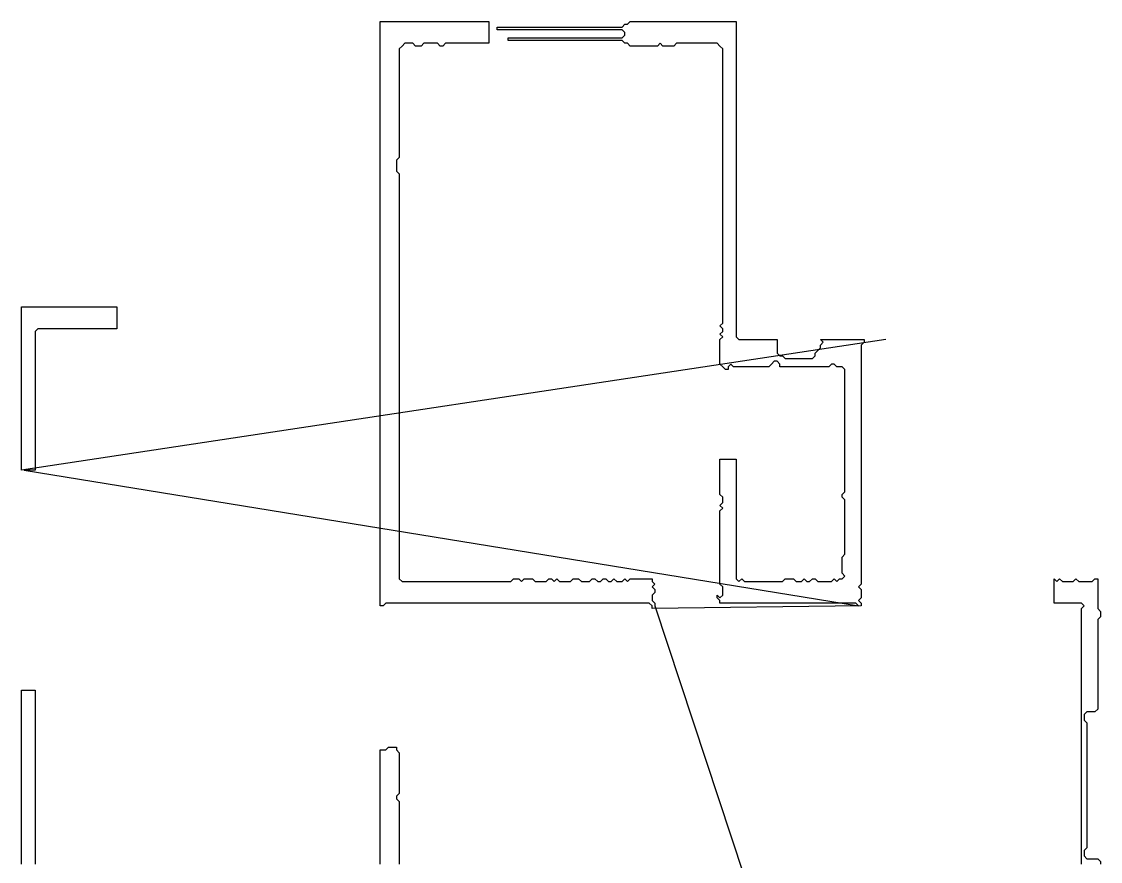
# Model space of a CAD drawing. Header units: metres. Extents: x 65 to 463, y 2 to 620.
# Drawn here: x 66 to 463, y 311 to 620 of the extents above; entities that cross this region are included whole.
import ezdxf

# ---------------------------------------------------------------- set-up
doc = ezdxf.new("R2010")
doc.units = ezdxf.units.M
doc.layers.add('IP-LAYER', color=7, linetype='Continuous')

msp = doc.modelspace()

# ---------------------------------------------------------------- linework, layer by layer
at = {"layer": 'IP-LAYER'}
for points in [[(384, 503), (66, 455), (66, 456), (66, 457), (66, 458), (66, 459), (66, 460), (66, 461), (66, 462), (66, 463), (66, 464), (66, 465), (66, 466), (66, 467), (66, 468), (66, 469), (66, 470), (66, 471), (66, 472), (66, 473), (66, 474), (66, 475), (66, 476), (66, 477), (66, 478), (66, 479), (66, 480), (66, 481), (66, 482), (66, 483), (66, 484), (66, 485), (66, 486), (66, 487), (66, 488), (66, 489), (66, 490), (66, 491), (66, 492), (66, 493), (66, 494), (66, 495), (66, 496), (66, 497), (66, 498), (66, 499), (66, 500), (66, 501), (66, 502), (66, 503), (66, 504), (66, 505), (66, 506), (66, 507), (66, 508), (66, 509), (66, 510), (66, 511), (66, 512), (66, 513), (66, 514), (66, 515), (67, 515), (68, 515), (69, 515), (70, 515), (71, 515), (72, 515), (73, 515), (74, 515), (75, 515), (76, 515), (77, 515), (78, 515), (79, 515), (80, 515), (81, 515), (82, 515), (83, 515), (84, 515), (85, 515), (86, 515), (87, 515), (88, 515), (89, 515), (90, 515), (91, 515), (92, 515), (93, 515), (94, 515), (95, 515), (96, 515), (97, 515), (98, 515), (99, 515), (100, 515), (101, 515), (101, 514), (101, 513), (101, 512), (101, 511), (101, 510), (101, 509), (101, 508), (101, 507), (100, 507), (99, 507), (98, 507), (97, 507), (96, 507), (95, 507), (94, 507), (93, 507), (92, 507), (91, 507), (90, 507), (89, 507), (88, 507), (87, 507), (86, 507), (85, 507), (84, 507), (83, 507), (82, 507), (81, 507), (80, 507), (79, 507), (78, 507), (77, 507), (76, 507), (75, 507), (74, 507), (73, 507), (72, 507), (71, 506), (71, 505), (71, 504), (71, 503), (71, 502), (71, 501), (71, 500), (71, 499), (71, 498), (71, 497), (71, 496), (71, 495), (71, 494), (71, 493), (71, 492), (71, 491), (71, 490), (71, 489), (71, 488), (71, 487), (71, 486), (71, 485), (71, 484), (71, 483), (71, 482), (71, 481), (71, 480), (71, 479), (71, 478), (71, 477), (71, 476), (71, 475), (71, 474), (71, 473), (71, 472), (71, 471), (71, 470), (71, 469), (71, 468), (71, 467), (71, 466), (71, 465), (71, 464), (71, 463), (71, 462), (71, 461), (71, 460), (71, 459), (71, 458), (71, 457), (71, 456), (71, 455), (70, 455), (69, 455), (68, 455), (67, 455), (374, 405), (373, 406), (372, 406), (371, 406), (370, 406), (369, 406), (368, 406), (367, 406), (366, 406), (365, 406), (364, 406), (363, 406), (362, 406), (361, 406), (360, 406), (359, 406), (358, 406), (357, 406), (356, 406), (355, 406), (354, 406), (353, 406), (352, 406), (351, 406), (350, 406), (349, 406), (348, 406), (347, 406), (346, 406), (345, 406), (344, 406), (343, 406), (342, 406), (341, 406), (340, 406), (339, 406), (338, 406), (337, 406), (336, 406), (335, 406), (334, 406), (333, 406), (332, 406), (331, 406), (330, 406), (329, 406), (328, 406), (327, 406), (326, 406), (325, 406), (324, 406), (323, 406), (323, 407), (322, 408), (322, 409), (323, 408), (324, 409), (324, 410), (324, 411), (324, 412), (323, 413), (323, 414), (323, 415), (323, 416), (323, 417), (323, 418), (323, 419), (323, 420), (323, 421), (323, 422), (323, 423), (323, 424), (323, 425), (323, 426), (323, 427), (323, 428), (323, 429), (323, 430), (323, 431), (323, 432), (323, 433), (323, 434), (323, 435), (323, 436), (323, 437), (323, 438), (323, 439), (323, 440), (324, 441), (323, 442), (324, 443), (324, 444), (324, 445), (323, 446), (323, 447), (323, 448), (323, 449), (323, 450), (323, 451), (323, 452), (323, 453), (323, 454), (323, 455), (323, 456), (323, 457), (323, 458), (323, 459), (324, 459), (325, 459), (326, 459), (327, 459), (328, 459), (329, 459), (329, 458), (329, 457), (329, 456), (329, 455), (329, 454), (329, 453), (329, 452), (329, 451), (329, 450), (329, 449), (329, 448), (329, 447), (329, 446), (329, 445), (329, 444), (329, 443), (329, 442), (329, 441), (329, 440), (329, 439), (329, 438), (329, 437), (329, 436), (329, 435), (329, 434), (329, 433), (329, 432), (329, 431), (329, 430), (329, 429), (329, 428), (329, 427), (329, 426), (329, 425), (329, 424), (329, 423), (329, 422), (329, 421), (329, 420), (329, 419), (329, 418), (329, 417), (329, 416), (329, 415), (330, 414), (331, 415), (332, 414), (333, 414), (334, 414), (335, 414), (336, 414), (337, 414), (338, 414), (339, 414), (340, 414), (341, 414), (342, 414), (343, 414), (344, 414), (345, 414), (346, 414), (347, 415), (348, 415), (349, 415), (350, 415), (351, 414), (352, 414), (353, 414), (354, 415), (355, 414), (356, 414), (357, 415), (358, 415), (359, 414), (360, 414), (361, 414), (362, 414), (363, 414), (364, 414), (365, 415), (366, 414), (367, 415), (368, 415), (369, 416), (368, 417), (368, 418), (368, 419), (368, 420), (368, 421), (368, 422), (368, 423), (369, 424), (369, 425), (369, 426), (369, 427), (369, 428), (369, 429), (369, 430), (369, 431), (369, 432), (369, 433), (369, 434), (369, 435), (369, 436), (369, 437), (369, 438), (369, 439), (369, 440), (369, 441), (369, 442), (369, 443), (369, 444), (368, 445), (368, 446), (369, 447), (369, 448), (369, 449), (369, 450), (369, 451), (369, 452), (369, 453), (369, 454), (369, 455), (369, 456), (369, 457), (369, 458), (369, 459), (369, 460), (369, 461), (369, 462), (369, 463), (369, 464), (369, 465), (369, 466), (369, 467), (369, 468), (369, 469), (369, 470), (369, 471), (369, 472), (369, 473), (369, 474), (369, 475), (369, 476), (369, 477), (369, 478), (369, 479), (369, 480), (369, 481), (369, 482), (369, 483), (369, 484), (369, 485), (369, 486), (369, 487), (369, 488), (369, 489), (369, 490), (369, 491), (369, 492), (368, 493), (367, 493), (366, 493), (365, 494), (364, 494), (363, 493), (362, 493), (361, 493), (360, 493), (359, 493), (358, 493), (357, 493), (356, 493), (355, 493), (354, 493), (353, 493), (352, 493), (351, 493), (350, 493), (349, 493), (348, 493), (347, 493), (346, 493), (345, 493), (345, 494), (344, 495), (343, 495), (342, 494), (341, 493), (340, 493), (339, 493), (338, 493), (337, 493), (336, 493), (335, 493), (334, 493), (333, 493), (332, 493), (331, 493), (330, 493), (329, 493), (328, 493), (327, 494), (326, 493), (326, 492), (325, 492), (324, 493), (323, 494), (323, 495), (323, 496), (323, 497), (323, 498), (323, 499), (323, 500), (323, 501), (323, 502), (323, 503), (324, 504), (323, 505), (324, 506), (324, 507), (323, 508), (324, 509), (324, 510), (324, 511), (324, 512), (324, 513), (324, 514), (324, 515), (324, 516), (324, 517), (324, 518), (324, 519), (324, 520), (324, 521), (324, 522), (324, 523), (324, 524), (324, 525), (324, 526), (324, 527), (324, 528), (324, 529), (324, 530), (324, 531), (324, 532), (324, 533), (324, 534), (324, 535), (324, 536), (324, 537), (324, 538), (324, 539), (324, 540), (324, 541), (324, 542), (324, 543), (324, 544), (324, 545), (324, 546), (324, 547), (324, 548), (324, 549), (324, 550), (324, 551), (324, 552), (324, 553), (324, 554), (324, 555), (324, 556), (324, 557), (324, 558), (324, 559), (324, 560), (324, 561), (324, 562), (324, 563), (324, 564), (324, 565), (324, 566), (324, 567), (324, 568), (324, 569), (324, 570), (324, 571), (324, 572), (324, 573), (324, 574), (324, 575), (324, 576), (324, 577), (324, 578), (324, 579), (324, 580), (324, 581), (324, 582), (324, 583), (324, 584), (324, 585), (324, 586), (324, 587), (324, 588), (324, 589), (324, 590), (324, 591), (324, 592), (324, 593), (324, 594), (324, 595), (324, 596), (324, 597), (324, 598), (324, 599), (324, 600), (324, 601), (324, 602), (324, 603), (324, 604), (324, 605), (324, 606), (324, 607), (324, 608), (324, 609), (324, 610), (323, 611), (322, 612), (321, 612), (320, 612), (319, 612), (318, 612), (317, 612), (316, 612), (315, 612), (314, 612), (313, 612), (312, 612), (311, 612), (310, 612), (309, 612), (308, 612), (307, 612), (306, 611), (305, 611), (304, 611), (303, 611), (302, 611), (301, 612), (300, 611), (299, 611), (298, 611), (297, 611), (296, 611), (295, 611), (294, 611), (293, 611), (292, 611), (291, 611), (290, 611), (289, 612), (288, 612), (287, 613), (286, 613), (285, 613), (284, 613), (283, 613), (282, 613), (281, 613), (280, 613), (279, 613), (278, 613), (277, 613), (276, 613), (275, 613), (274, 613), (273, 613), (272, 613), (271, 613), (270, 613), (269, 613), (268, 613), (267, 613), (266, 613), (265, 613), (264, 613), (263, 613), (262, 613), (261, 613), (260, 613), (259, 613), (258, 613), (257, 613), (256, 613), (255, 613), (254, 613), (253, 613), (252, 613), (251, 613), (250, 613), (249, 613), (248, 613), (247, 613), (246, 613), (245, 613), (245, 614), (246, 614), (247, 614), (248, 614), (249, 614), (250, 614), (251, 614), (252, 614), (253, 614), (254, 614), (255, 614), (256, 614), (257, 614), (258, 614), (259, 614), (260, 614), (261, 614), (262, 614), (263, 614), (264, 614), (265, 614), (266, 614), (267, 614), (268, 614), (269, 614), (270, 614), (271, 614), (272, 614), (273, 614), (274, 614), (275, 614), (276, 614), (277, 614), (278, 614), (279, 614), (280, 614), (281, 614), (282, 614), (283, 614), (284, 614), (285, 614), (286, 614), (287, 614), (288, 615), (288, 616), (287, 617), (286, 617), (285, 617), (284, 617), (283, 617), (282, 617), (281, 617), (280, 617), (279, 617), (278, 617), (277, 617), (276, 617), (275, 617), (274, 617), (273, 617), (272, 617), (271, 617), (270, 617), (269, 617), (268, 617), (267, 617), (266, 617), (265, 617), (264, 617), (263, 617), (262, 617), (261, 617), (260, 617), (259, 617), (258, 617), (257, 617), (256, 617), (255, 617), (254, 617), (253, 617), (252, 617), (251, 617), (250, 617), (249, 617), (248, 617), (247, 617), (246, 617), (245, 617), (244, 617), (243, 617), (242, 617), (241, 617), (241, 618), (242, 618), (243, 618), (244, 618), (245, 618), (246, 618), (247, 618), (248, 618), (249, 618), (250, 618), (251, 618), (252, 618), (253, 618), (254, 618), (255, 618), (256, 618), (257, 618), (258, 618), (259, 618), (260, 618), (261, 618), (262, 618), (263, 618), (264, 618), (265, 618), (266, 618), (267, 618), (268, 618), (269, 618), (270, 618), (271, 618), (272, 618), (273, 618), (274, 618), (275, 618), (276, 618), (277, 618), (278, 618), (279, 618), (280, 618), (281, 618), (282, 618), (283, 618), (284, 618), (285, 618), (286, 618), (287, 618), (288, 619), (289, 619), (290, 620), (291, 620), (292, 620), (293, 620), (294, 620), (295, 620), (296, 620), (297, 620), (298, 620), (299, 620), (300, 620), (301, 620), (302, 620), (303, 620), (304, 620), (305, 620), (306, 620), (307, 620), (308, 620), (309, 620), (310, 620), (311, 620), (312, 620), (313, 620), (314, 620), (315, 620), (316, 620), (317, 620), (318, 620), (319, 620), (320, 620), (321, 620), (322, 620), (323, 620), (324, 620), (325, 620), (326, 620), (327, 620), (328, 620), (329, 620), (329, 619), (329, 618), (329, 617), (329, 616), (329, 615), (329, 614), (329, 613), (329, 612), (329, 611), (329, 610), (329, 609), (329, 608), (329, 607), (329, 606), (329, 605), (329, 604), (329, 603), (329, 602), (329, 601), (329, 600), (329, 599), (329, 598), (329, 597), (329, 596), (329, 595), (329, 594), (329, 593), (329, 592), (329, 591), (329, 590), (329, 589), (329, 588), (329, 587), (329, 586), (329, 585), (329, 584), (329, 583), (329, 582), (329, 581), (329, 580), (329, 579), (329, 578), (329, 577), (329, 576), (329, 575), (329, 574), (329, 573), (329, 572), (329, 571), (329, 570), (329, 569), (329, 568), (329, 567), (329, 566), (329, 565), (329, 564), (329, 563), (329, 562), (329, 561), (329, 560), (329, 559), (329, 558), (329, 557), (329, 556), (329, 555), (329, 554), (329, 553), (329, 552), (329, 551), (329, 550), (329, 549), (329, 548), (329, 547), (329, 546), (329, 545), (329, 544), (329, 543), (329, 542), (329, 541), (329, 540), (329, 539), (329, 538), (329, 537), (329, 536), (329, 535), (329, 534), (329, 533), (329, 532), (329, 531), (329, 530), (329, 529), (329, 528), (329, 527), (329, 526), (329, 525), (329, 524), (329, 523), (329, 522), (329, 521), (329, 520), (329, 519), (329, 518), (329, 517), (329, 516), (329, 515), (329, 514), (329, 513), (329, 512), (329, 511), (329, 510), (329, 509), (329, 508), (329, 507), (329, 506), (329, 505), (329, 504), (330, 503), (331, 503), (332, 503), (333, 503), (334, 503), (335, 503), (336, 503), (337, 503), (338, 503), (339, 503), (340, 503), (341, 503), (342, 503), (343, 503), (344, 503), (344, 502), (344, 501), (344, 500), (344, 499), (344, 498), (345, 497), (346, 497), (347, 496), (348, 496), (349, 496), (350, 496), (351, 496), (352, 496), (353, 496), (354, 496), (355, 496), (356, 496), (357, 496), (358, 497), (358, 498), (359, 499), (360, 500), (360, 501), (361, 502), (360, 503), (361, 503), (362, 503), (363, 503), (364, 503), (365, 503), (366, 503), (367, 503), (368, 503), (369, 503), (370, 503), (371, 503), (372, 503), (373, 503), (374, 503), (375, 503), (376, 503), (376, 502), (375, 501), (375, 500), (375, 499), (375, 498), (375, 497), (375, 496), (375, 495), (375, 494), (375, 493), (375, 492), (375, 491), (375, 490), (375, 489), (375, 488), (375, 487), (375, 486), (375, 485), (375, 484), (375, 483), (375, 482), (375, 481), (375, 480), (375, 479), (375, 478), (375, 477), (375, 476), (375, 475), (375, 474), (375, 473), (375, 472), (375, 471), (375, 470), (375, 469), (375, 468), (375, 467), (375, 466), (375, 465), (375, 464), (375, 463), (375, 462), (375, 461), (375, 460), (375, 459), (375, 458), (375, 457), (375, 456), (375, 455), (375, 454), (375, 453), (375, 452), (375, 451), (375, 450), (375, 449), (375, 448), (375, 447), (375, 446), (375, 445), (375, 444), (375, 443), (375, 442), (375, 441), (375, 440), (375, 439), (375, 438), (375, 437), (375, 436), (375, 435), (375, 434), (375, 433), (375, 432), (375, 431), (375, 430), (375, 429), (375, 428), (375, 427), (375, 426), (375, 425), (375, 424), (375, 423), (375, 422), (375, 421), (375, 420), (375, 419), (375, 418), (375, 417), (375, 416), (375, 415), (375, 414), (375, 413), (374, 412), (375, 411), (375, 410), (375, 409), (375, 408), (374, 407), (375, 406), (375, 405), (298, 404), (298, 405), (297, 406), (296, 406), (295, 406), (294, 406), (293, 406), (292, 406), (291, 406), (290, 406), (289, 406), (288, 406), (287, 406), (286, 406), (285, 406), (284, 406), (283, 406), (282, 406), (281, 406), (280, 406), (279, 406), (278, 406), (277, 406), (276, 406), (275, 406), (274, 406), (273, 406), (272, 406), (271, 406), (270, 406), (269, 406), (268, 406), (267, 406), (266, 406), (265, 406), (264, 406), (263, 406), (262, 406), (261, 406), (260, 406), (259, 406), (258, 406), (257, 406), (256, 406), (255, 406), (254, 406), (253, 406), (252, 406), (251, 406), (250, 406), (249, 406), (248, 406), (247, 406), (246, 406), (245, 406), (244, 406), (243, 406), (242, 406), (241, 406), (240, 406), (239, 406), (238, 406), (237, 406), (236, 406), (235, 406), (234, 406), (233, 406), (232, 406), (231, 406), (230, 406), (229, 406), (228, 406), (227, 406), (226, 406), (225, 406), (224, 406), (223, 406), (222, 406), (221, 406), (220, 406), (219, 406), (218, 406), (217, 406), (216, 406), (215, 406), (214, 406), (213, 406), (212, 406), (211, 406), (210, 406), (209, 406), (208, 406), (207, 406), (206, 406), (205, 406), (204, 406), (203, 406), (202, 406), (201, 406), (200, 406), (199, 405), (198, 405), (198, 406), (198, 407), (198, 408), (198, 409), (198, 410), (198, 411), (198, 412), (198, 413), (198, 414), (198, 415), (198, 416), (198, 417), (198, 418), (198, 419), (198, 420), (198, 421), (198, 422), (198, 423), (198, 424), (198, 425), (198, 426), (198, 427), (198, 428), (198, 429), (198, 430), (198, 431), (198, 432), (198, 433), (198, 434), (198, 435), (198, 436), (198, 437), (198, 438), (198, 439), (198, 440), (198, 441), (198, 442), (198, 443), (198, 444), (198, 445), (198, 446), (198, 447), (198, 448), (198, 449), (198, 450), (198, 451), (198, 452), (198, 453), (198, 454), (198, 455), (198, 456), (198, 457), (198, 458), (198, 459), (198, 460), (198, 461), (198, 462), (198, 463), (198, 464), (198, 465), (198, 466), (198, 467), (198, 468), (198, 469), (198, 470), (198, 471), (198, 472), (198, 473), (198, 474), (198, 475), (198, 476), (198, 477), (198, 478), (198, 479), (198, 480), (198, 481), (198, 482), (198, 483), (198, 484), (198, 485), (198, 486), (198, 487), (198, 488), (198, 489), (198, 490), (198, 491), (198, 492), (198, 493), (198, 494), (198, 495), (198, 496), (198, 497), (198, 498), (198, 499), (198, 500), (198, 501), (198, 502), (198, 503), (198, 504), (198, 505), (198, 506), (198, 507), (198, 508), (198, 509), (198, 510), (198, 511), (198, 512), (198, 513), (198, 514), (198, 515), (198, 516), (198, 517), (198, 518), (198, 519), (198, 520), (198, 521), (198, 522), (198, 523), (198, 524), (198, 525), (198, 526), (198, 527), (198, 528), (198, 529), (198, 530), (198, 531), (198, 532), (198, 533), (198, 534), (198, 535), (198, 536), (198, 537), (198, 538), (198, 539), (198, 540), (198, 541), (198, 542), (198, 543), (198, 544), (198, 545), (198, 546), (198, 547), (198, 548), (198, 549), (198, 550), (198, 551), (198, 552), (198, 553), (198, 554), (198, 555), (198, 556), (198, 557), (198, 558), (198, 559), (198, 560), (198, 561), (198, 562), (198, 563), (198, 564), (198, 565), (198, 566), (198, 567), (198, 568), (198, 569), (198, 570), (198, 571), (198, 572), (198, 573), (198, 574), (198, 575), (198, 576), (198, 577), (198, 578), (198, 579), (198, 580), (198, 581), (198, 582), (198, 583), (198, 584), (198, 585), (198, 586), (198, 587), (198, 588), (198, 589), (198, 590), (198, 591), (198, 592), (198, 593), (198, 594), (198, 595), (198, 596), (198, 597), (198, 598), (198, 599), (198, 600), (198, 601), (198, 602), (198, 603), (198, 604), (198, 605), (198, 606), (198, 607), (198, 608), (198, 609), (198, 610), (198, 611), (198, 612), (198, 613), (198, 614), (198, 615), (198, 616), (198, 617), (198, 618), (198, 619), (198, 620), (199, 620), (200, 620), (201, 620), (202, 620), (203, 620), (204, 620), (205, 620), (206, 620), (207, 620), (208, 620), (209, 620), (210, 620), (211, 620), (212, 620), (213, 620), (214, 620), (215, 620), (216, 620), (217, 620), (218, 620), (219, 620), (220, 620), (221, 620), (222, 620), (223, 620), (224, 620), (225, 620), (226, 620), (227, 620), (228, 620), (229, 620), (230, 620), (231, 620), (232, 620), (233, 620), (234, 620), (235, 620), (236, 620), (237, 620), (238, 620), (238, 619), (238, 618), (238, 617), (238, 616), (238, 615), (238, 614), (238, 613), (238, 612), (237, 612), (236, 612), (235, 612), (234, 612), (233, 612), (232, 612), (231, 612), (230, 612), (229, 612), (228, 612), (227, 612), (226, 612), (225, 612), (224, 612), (223, 612), (222, 612), (221, 611), (220, 611), (219, 612), (218, 612), (217, 612), (216, 612), (215, 612), (214, 612), (213, 611), (212, 611), (211, 611), (210, 612), (209, 612), (208, 612), (207, 612), (206, 611), (205, 610), (205, 609), (205, 608), (205, 607), (205, 606), (205, 605), (205, 604), (205, 603), (205, 602), (205, 601), (205, 600), (205, 599), (205, 598), (205, 597), (205, 596), (205, 595), (205, 594), (205, 593), (205, 592), (205, 591), (205, 590), (205, 589), (205, 588), (205, 587), (205, 586), (205, 585), (205, 584), (205, 583), (205, 582), (205, 581), (205, 580), (205, 579), (205, 578), (205, 577), (205, 576), (205, 575), (205, 574), (205, 573), (205, 572), (205, 571), (205, 570), (204, 569), (204, 568), (204, 567), (204, 566), (204, 565), (205, 564), (205, 563), (205, 562), (205, 561), (205, 560), (205, 559), (205, 558), (205, 557), (205, 556), (205, 555), (205, 554), (205, 553), (205, 552), (205, 551), (205, 550), (205, 549), (205, 548), (205, 547), (205, 546), (205, 545), (205, 544), (205, 543), (205, 542), (205, 541), (205, 540), (205, 539), (205, 538), (205, 537), (205, 536), (205, 535), (205, 534), (205, 533), (205, 532), (205, 531), (205, 530), (205, 529), (205, 528), (205, 527), (205, 526), (205, 525), (205, 524), (205, 523), (205, 522), (205, 521), (205, 520), (205, 519), (205, 518), (205, 517), (205, 516), (205, 515), (205, 514), (205, 513), (205, 512), (205, 511), (205, 510), (205, 509), (205, 508), (205, 507), (205, 506), (205, 505), (205, 504), (205, 503), (205, 502), (205, 501), (205, 500), (205, 499), (205, 498), (205, 497), (205, 496), (205, 495), (205, 494), (205, 493), (205, 492), (205, 491), (205, 490), (205, 489), (205, 488), (205, 487), (205, 486), (205, 485), (205, 484), (205, 483), (205, 482), (205, 481), (205, 480), (205, 479), (205, 478), (205, 477), (205, 476), (205, 475), (205, 474), (205, 473), (205, 472), (205, 471), (205, 470), (205, 469), (205, 468), (205, 467), (205, 466), (205, 465), (205, 464), (205, 463), (205, 462), (205, 461), (205, 460), (205, 459), (205, 458), (205, 457), (205, 456), (205, 455), (205, 454), (205, 453), (205, 452), (205, 451), (205, 450), (205, 449), (205, 448), (205, 447), (205, 446), (205, 445), (205, 444), (205, 443), (205, 442), (205, 441), (205, 440), (205, 439), (205, 438), (205, 437), (205, 436), (205, 435), (205, 434), (205, 433), (205, 432), (205, 431), (205, 430), (205, 429), (205, 428), (205, 427), (205, 426), (205, 425), (205, 424), (205, 423), (205, 422), (205, 421), (205, 420), (205, 419), (205, 418), (205, 417), (205, 416), (205, 415), (206, 414), (207, 414), (208, 414), (209, 414), (210, 414), (211, 414), (212, 414), (213, 414), (214, 414), (215, 414), (216, 414), (217, 414), (218, 414), (219, 414), (220, 414), (221, 414), (222, 414), (223, 414), (224, 414), (225, 414), (226, 414), (227, 414), (228, 414), (229, 414), (230, 414), (231, 414), (232, 414), (233, 414), (234, 414), (235, 414), (236, 414), (237, 414), (238, 414), (239, 414), (240, 414), (241, 414), (242, 414), (243, 414), (244, 414), (245, 414), (246, 414), (247, 415), (248, 415), (249, 415), (250, 414), (251, 415), (252, 415), (253, 415), (254, 415), (255, 414), (256, 414), (257, 414), (258, 414), (259, 414), (260, 415), (261, 415), (262, 414), (263, 415), (264, 414), (265, 414), (266, 414), (267, 414), (268, 414), (269, 415), (270, 415), (271, 415), (272, 414), (273, 414), (274, 414), (275, 414), (276, 415), (277, 415), (278, 414), (279, 414), (280, 415), (281, 415), (282, 414), (283, 414), (284, 415), (285, 414), (286, 414), (287, 414), (288, 415), (289, 414), (290, 415), (291, 415), (292, 415), (293, 415), (294, 415), (295, 415), (296, 415), (297, 415), (298, 415), (298, 414), (299, 413), (298, 412), (299, 411), (299, 410), (298, 409), (298, 408), (298, 407), (299, 406), (299, 405), (416, 51)], [(456, 310), (456, 311), (456, 312), (456, 313), (456, 314), (456, 315), (456, 316), (456, 317), (456, 318), (456, 319), (456, 320), (456, 321), (456, 322), (456, 323), (456, 324), (456, 325), (456, 326), (456, 327), (456, 328), (456, 329), (456, 330), (456, 331), (456, 332), (456, 333), (456, 334), (456, 335), (456, 336), (456, 337), (456, 338), (456, 339), (456, 340), (456, 341), (456, 342), (456, 343), (456, 344), (456, 345), (456, 346), (456, 347), (456, 348), (456, 349), (456, 350), (456, 351), (456, 352), (456, 353), (456, 354), (456, 355), (456, 356), (456, 357), (456, 358), (456, 359), (456, 360), (456, 361), (456, 362), (456, 363), (456, 364), (456, 365), (456, 366), (456, 367), (456, 368), (456, 369), (456, 370), (456, 371), (456, 372), (456, 373), (456, 374), (456, 375), (456, 376), (456, 377), (456, 378), (456, 379), (456, 380), (456, 381), (456, 382), (456, 383), (456, 384), (456, 385), (456, 386), (456, 387), (456, 388), (456, 389), (456, 390), (456, 391), (456, 392), (456, 393), (456, 394), (456, 395), (456, 396), (456, 397), (456, 398), (456, 399), (456, 400), (456, 401), (456, 402), (456, 403), (456, 404), (457, 405), (456, 406), (455, 406), (454, 406), (453, 406), (452, 406), (451, 406), (450, 406), (449, 406), (448, 406), (447, 406), (446, 406), (446, 407), (446, 408), (446, 409), (446, 410), (446, 411), (446, 412), (446, 413), (446, 414), (446, 415), (447, 414), (448, 415), (449, 414), (450, 414), (451, 414), (452, 414), (453, 414), (454, 415), (455, 414), (456, 414), (457, 414), (458, 414), (459, 414), (460, 414), (461, 415), (462, 415), (462, 414), (462, 413), (462, 412), (462, 411), (462, 410), (462, 409), (462, 408), (462, 407), (462, 406), (462, 405), (462, 404), (463, 403), (463, 402), (463, 401), (462, 400), (462, 399), (462, 398), (462, 397), (462, 396), (462, 395), (462, 394), (462, 393), (462, 392), (462, 391), (462, 390), (462, 389), (462, 388), (462, 387), (462, 386), (462, 385), (462, 384), (462, 383), (462, 382), (462, 381), (462, 380), (462, 379), (462, 378), (462, 377), (462, 376), (462, 375), (462, 374), (462, 373), (462, 372), (462, 371), (462, 370), (462, 369), (462, 368), (462, 367), (461, 366), (460, 366), (459, 366), (458, 366), (457, 365), (457, 364), (457, 363), (458, 362), (458, 361), (458, 360), (458, 359), (458, 358), (458, 357), (458, 356), (458, 355), (458, 354), (458, 353), (458, 352), (458, 351), (458, 350), (458, 349), (458, 348), (458, 347), (458, 346), (458, 345), (458, 344), (458, 343), (458, 342), (458, 341), (458, 340), (458, 339), (458, 338), (458, 337), (458, 336), (458, 335), (458, 334), (458, 333), (458, 332), (458, 331), (458, 330), (458, 329), (458, 328), (458, 327), (458, 326), (458, 325), (458, 324), (458, 323), (458, 322), (458, 321), (458, 320), (458, 319), (458, 318), (458, 317), (458, 316), (457, 315), (457, 314), (457, 313), (458, 312), (459, 312), (460, 312), (461, 312), (462, 312), (463, 311), (463, 310)], [(66, 310), (66, 311), (66, 312), (66, 313), (66, 314), (66, 315), (66, 316), (66, 317), (66, 318), (66, 319), (66, 320), (66, 321), (66, 322), (66, 323), (66, 324), (66, 325), (66, 326), (66, 327), (66, 328), (66, 329), (66, 330), (66, 331), (66, 332), (66, 333), (66, 334), (66, 335), (66, 336), (66, 337), (66, 338), (66, 339), (66, 340), (66, 341), (66, 342), (66, 343), (66, 344), (66, 345), (66, 346), (66, 347), (66, 348), (66, 349), (66, 350), (66, 351), (66, 352), (66, 353), (66, 354), (66, 355), (66, 356), (66, 357), (66, 358), (66, 359), (66, 360), (66, 361), (66, 362), (66, 363), (66, 364), (66, 365), (66, 366), (66, 367), (66, 368), (66, 369), (66, 370), (66, 371), (66, 372), (66, 373), (66, 374), (67, 374), (68, 374), (69, 374), (70, 374), (71, 374), (71, 373), (71, 372), (71, 371), (71, 370), (71, 369), (71, 368), (71, 367), (71, 366), (71, 365), (71, 364), (71, 363), (71, 362), (71, 361), (71, 360), (71, 359), (71, 358), (71, 357), (71, 356), (71, 355), (71, 354), (71, 353), (71, 352), (71, 351), (71, 350), (71, 349), (71, 348), (71, 347), (71, 346), (71, 345), (71, 344), (71, 343), (71, 342), (71, 341), (71, 340), (71, 339), (71, 338), (71, 337), (71, 336), (71, 335), (71, 334), (71, 333), (71, 332), (71, 331), (71, 330), (71, 329), (71, 328), (71, 327), (71, 326), (71, 325), (71, 324), (71, 323), (71, 322), (71, 321), (71, 320), (71, 319), (71, 318), (71, 317), (71, 316), (71, 315), (71, 314), (71, 313), (71, 312), (71, 311), (71, 310)], [(198, 310), (198, 311), (198, 312), (198, 313), (198, 314), (198, 315), (198, 316), (198, 317), (198, 318), (198, 319), (198, 320), (198, 321), (198, 322), (198, 323), (198, 324), (198, 325), (198, 326), (198, 327), (198, 328), (198, 329), (198, 330), (198, 331), (198, 332), (198, 333), (198, 334), (198, 335), (198, 336), (198, 337), (198, 338), (198, 339), (198, 340), (198, 341), (198, 342), (198, 343), (198, 344), (198, 345), (198, 346), (198, 347), (198, 348), (198, 349), (198, 350), (198, 351), (198, 352), (199, 352), (200, 352), (201, 353), (202, 353), (203, 353), (204, 353), (204, 352), (205, 351), (205, 350), (205, 349), (205, 348), (205, 347), (205, 346), (205, 345), (205, 344), (205, 343), (205, 342), (205, 341), (205, 340), (205, 339), (205, 338), (205, 337), (205, 336), (204, 335), (204, 334), (205, 333), (205, 332), (205, 331), (205, 330), (205, 329), (205, 328), (205, 327), (205, 326), (205, 325), (205, 324), (205, 323), (205, 322), (205, 321), (205, 320), (205, 319), (205, 318), (205, 317), (205, 316), (205, 315), (205, 314), (205, 313), (205, 312), (205, 311), (205, 310)]]:
    msp.add_lwpolyline(points, dxfattribs=at)

doc.saveas('drawing.dxf')
